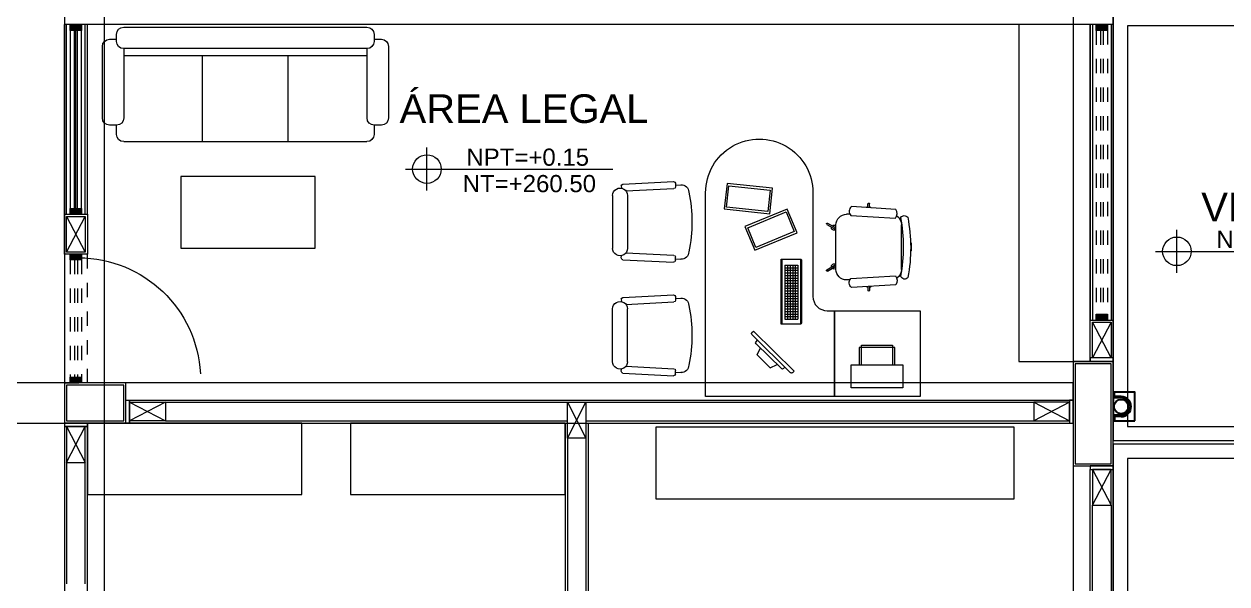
# Model space of a CAD drawing. Header units: metres. Extents: x 349075 to 349285, y 9281902 to 9282050.
# Drawn here: x 349113.98 to 349122.38, y 9281936.37 to 9281940.28 of the extents above; entities that cross this region are included whole.
import ezdxf

# ---------------------------------------------------------------- set-up
doc = ezdxf.new("R2010")
doc.units = ezdxf.units.M
doc.header["$LTSCALE"] = 0.25
doc.linetypes.add('01 nivel$0$HIDDEN2', pattern=[0.1875, 0.125, -0.0625])
doc.linetypes.add('DASHED2', pattern=[0.762, 0.635, -0.127])
doc.layers.add('0_VANOS', color=30, linetype='Continuous', lineweight=9)
doc.layers.add('ARQ-FONDO', color=253, linetype='CONTINUOUS', lineweight=9)
doc.styles.add('Arial_1', font='arial.ttf', dxfattribs={"height": 0.15})

# ---------------------------------------------------------------- blocks, each defined once
blk = doc.blocks.new('JUNTA VEREDA')
at = {"layer": 'ARQ-FONDO'}
blk.add_lwpolyline([(-0.0133, 1.2), (0.0121, 1.2), (0.0121, 0), (-0.0133, 0)], close=True, dxfattribs=at)
blk = doc.blocks.new('Cotas de elevación - M_Cota de elevación - Destino rellenado-517392-Nivel 1')
at = {"layer": 'ARQ-FONDO'}
for p, q in [((0, -0.0015), (0, 0.0015)), ((-0.0015, 0), (0.013, 0))]:
    blk.add_line(p, q, dxfattribs=at)
blk.add_circle((0, 0), 0.001, dxfattribs=at)
blk = doc.blocks.new('VEREDAAAAA')
at = {"layer": 'ARQ-FONDO'}
for points in [[(-1.2, -9.6032), (-1.2, -12.6032), (0, -12.6032), (0, -9.6032)], [(-1.1, -9.7032), (-1.1, -12.5032), (-0.1, -12.5032), (-0.1, -9.7032)], [(-1.2, -12.6286), (-1.2, -15.6286), (0, -15.6286), (0, -12.6286)], [(-1.1, -12.7286), (-1.1, -15.5286), (-0.1, -15.5286), (-0.1, -12.7286)]]:
    blk.add_lwpolyline(points, close=True, dxfattribs=at)
at = {"layer": 'ARQ-FONDO', "xscale": 99.99999999999991, "yscale": 99.99999999999991, "zscale": 99.99999999999991}
blk.add_blockref('Cotas de elevación - M_Cota de elevación - Destino rellenado-517392-Nivel 1', (-0.7551, -11.2797), dxfattribs=at)
at = {"layer": 'ARQ-FONDO', "rotation": 270}
blk.add_blockref('JUNTA VEREDA', (-1.2, -12.6165), dxfattribs=at)
at = {"layer": 'ARQ-FONDO', "insert": (-1.1851, -10.8706), "char_height": 0.2, "width": 2.349898, "attachment_point": 1, "style": 'Arial_1'}
blk.add_mtext('\\pxqc;VEREDA', dxfattribs=at)
at = {"layer": 'ARQ-FONDO', "insert": (-0.4793, -11.1363), "char_height": 0.12, "width": 0.902142, "attachment_point": 1, "line_spacing_factor": 0.941778, "style": 'Arial_1'}
blk.add_mtext('NPT=+0.15', dxfattribs=at)
blk = doc.blocks.new('CIRUGIA opc7$0$escritorio consulta')
at = {"layer": 'ARQ-FONDO', "lineweight": 0}
for p, q in [((1.0178, -0.0601), (1.0178, -0.067)), ((1.0178, -0.0601), (1.0723, -0.0601)), ((1.0723, -0.0601), (1.0723, -0.0673)), ((0.8894, -0.1305), (1.167, -0.1305)), ((1.0723, -0.1305), (1.2007, -0.1305)), ((0.7699, -0.3545), (0.7424, -0.3545)), ((0.7692, -0.3652), (0.7424, -0.3652)), ((1.3202, -0.3545), (1.3477, -0.3545)), ((1.3209, -0.3652), (1.3477, -0.3652)), ((0.8157, -0.4911), (0.8157, -0.5155)), ((1.2744, -0.4911), (1.2744, -0.5155)), ((0.8772, -0.6474), (0.9108, -0.5893)), ((0.8865, -0.6527), (0.9231, -0.5893)), ((0.8894, -0.5893), (1.2007, -0.5893)), ((1.2036, -0.6527), (1.167, -0.5893)), ((1.2129, -0.6474), (1.1793, -0.5893)), ((0.9533, -0.8291), (0.5133, -0.8291)), ((0.9533, -0.8371), (0.5133, -0.8371)), ((0.167, -0.9058), (0.4333, -1.1769)), ((0.1671, -0.8917), (0.1778, -0.8812)), ((0.1778, -0.8812), (0.4581, -1.1665)), ((0.5409, -0.9456), (0.5409, -0.8556)), ((0.9189, -0.8556), (0.5409, -0.8556)), ((0.9189, -0.8736), (0.5409, -0.8736)), ((0.9189, -0.8916), (0.5409, -0.8916)), ((0.9189, -0.9096), (0.5409, -0.9096)), ((0.5589, -0.9456), (0.5589, -0.8556)), ((0.5769, -0.9456), (0.5769, -0.8556)), ((0.5949, -0.9456), (0.5949, -0.8556)), ((0.6129, -0.9456), (0.6129, -0.8556)), ((0.6309, -0.9456), (0.6309, -0.8556)), ((0.6489, -0.9456), (0.6489, -0.8556)), ((0.6669, -0.9456), (0.6669, -0.8556)), ((0.6849, -0.9456), (0.6849, -0.8556)), ((0.7029, -0.9456), (0.7029, -0.8556)), ((0.7209, -0.9456), (0.7209, -0.8556)), ((0.7389, -0.9456), (0.7389, -0.8556)), ((0.7569, -0.9456), (0.7569, -0.8556)), ((0.7749, -0.9456), (0.7749, -0.8556)), ((0.7929, -0.9456), (0.7929, -0.8556)), ((0.8109, -0.9456), (0.8109, -0.8556)), ((0.8289, -0.9456), (0.8289, -0.8556)), ((0.8469, -0.9456), (0.8469, -0.8556)), ((0.8649, -0.9456), (0.8649, -0.8556)), ((0.8829, -0.9456), (0.8829, -0.8556)), ((0.9009, -0.9456), (0.9009, -0.8556)), ((0.9189, -0.9456), (0.9189, -0.8556)), ((0.1952, -0.9702), (0.3694, -1.1476)), ((0.206, -0.9456), (0.1953, -0.9561)), ((0.2017, -1.0482), (0.2246, -1.0002)), ((0.9189, -0.9276), (0.5409, -0.9276)), ((0.9189, -0.9456), (0.5409, -0.9456)), ((0.2017, -1.0482), (0.2915, -1.1396)), ((0.2915, -1.1396), (0.3399, -1.1176)), ((0.3835, -1.1477), (0.3942, -1.1372)), ((0.4474, -1.1771), (0.4581, -1.1665)), ((0.1699, -1.7106), (0.168, -1.6721)), ((0.6866, -1.7106), (0.6885, -1.6721)), ((0.9624, -1.7106), (0.9605, -1.6721)), ((1.479, -1.7106), (1.481, -1.6721)), ((0.1638, -2.0781), (0.1461, -1.724)), ((0.1577, -1.7112), (0.1822, -1.71)), ((0.2118, -2.0566), (0.195, -1.7216)), ((0.6447, -2.0566), (0.6615, -1.7216)), ((0.6988, -1.7112), (0.6744, -1.71)), ((0.6927, -2.0781), (0.7104, -1.724)), ((0.9563, -2.0781), (0.9385, -1.724)), ((0.9501, -1.7112), (0.9746, -1.71)), ((1.0043, -2.0566), (0.9875, -1.7216)), ((1.4372, -2.0566), (1.454, -1.7216)), ((1.4913, -1.7112), (1.4668, -1.71)), ((1.4851, -2.0781), (1.5029, -1.724)), ((0.1767, -2.0897), (0.1889, -2.0891)), ((0.2437, -2.0459), (0.6128, -2.0459)), ((0.6798, -2.0897), (0.6656, -2.089)), ((0.9691, -2.0897), (0.9834, -2.089)), ((1.4052, -2.0459), (1.0362, -2.0459)), ((1.4723, -2.0897), (1.4601, -2.0891)), ((0.2437, -2.15), (0.6128, -2.15)), ((1.4052, -2.15), (1.0362, -2.15))]:
    blk.add_line(p, q, dxfattribs=at)
for points in [[(0, 0), (0, -0.6), (0.6, -0.6), (0.6, 0)], [(0.2222, -0.1223), (0.0622, -0.1223), (0.0622, -0.4823), (0.2222, -0.4823)], [(1.1449, -0.8608), (1.3112, -0.9297), (1.1887, -1.2253), (1.0224, -1.1564)], [(1.042, -1.1483), (1.1806, -1.2057), (1.2916, -0.9378), (1.1531, -0.8804)], [(1.277, -1.0519), (1.4559, -1.0323), (1.4907, -1.3504), (1.3118, -1.37)], [(1.3251, -1.3534), (1.4742, -1.3371), (1.4426, -1.0488), (1.2935, -1.0652)]]:
    blk.add_lwpolyline(points, close=True, dxfattribs=at)
for points in [[(0.8331, -0.086, 0.667091), (0.8428, -0.135, -0.088922), (1.2524, -0.135, 0.527589), (1.2532, -0.0878, 0.095477)], [(0.8439, -0.1726, 0.281793), (0.7814, -0.1696), (0.762, -0.4812, 0.418015), (0.8243, -0.4851)], [(1.2462, -0.1726, -0.281793), (1.3087, -0.1696), (1.3281, -0.4812, -0.418015), (1.2657, -0.4851)], [(0, -0.6), (0, -1.5), (1.425, -1.5, 1), (1.425, -0.75), (0.7, -0.75, -0.414214), (0.6, -0.65), (0.6, -0.6)]]:
    blk.add_lwpolyline(points, format="xyb", close=True, dxfattribs=at)
for points in [[(0.2222, -0.1783), (0.3422, -0.1783), (0.3422, -0.4263), (0.2222, -0.4263)], [(0.2222, -0.4103), (0.3582, -0.4103), (0.3582, -0.1943), (0.2222, -0.1943)], [(0.5062, -0.8362), (0.5062, -0.9648), (0.9604, -0.9648), (0.9604, -0.8362)], [(0.5062, -0.9648), (0.5062, -0.9727), (0.9604, -0.9727), (0.9604, -0.9648)]]:
    blk.add_lwpolyline(points, dxfattribs=at)
for centre, radius, start, end in [((0.8894, -0.2042), 0.0737, 90, 147.60084), ((1.2007, -0.2042), 0.0737, 32.39916, 90), ((0.7424, -0.3599), 0.00535, 90, 270), ((0.779, -0.3599), 0.0182, 117.8828, 162.89536), ((0.779, -0.3599), 0.0182, 197.10464, 234.96453), ((1.311, -0.3599), 0.0182, 17.10464, 62.1172), ((1.311, -0.3599), 0.0182, 305.03547, 342.89536), ((1.3477, -0.3599), 0.00535, 270, 90), ((0.8894, -0.5155), 0.0737, 180, 270), ((1.2007, -0.5155), 0.0737, 270, 0), ((0.8819, -0.65), 0.00535, 150.02384, 330.02384), ((0.9093, -0.6024), 0.0183, 133.91635, 223.04786), ((0.9093, -0.6024), 0.0183, 256.99983, 43.04786), ((1.1808, -0.6024), 0.0183, 136.95214, 283.00017), ((1.1808, -0.6024), 0.0183, 316.95214, 46.08365), ((1.2082, -0.65), 0.00535, 209.97616, 29.97616), ((0.5133, -0.8362), 0.00708, 90, 180), ((0.5133, -0.8442), 0.00708, 90, 180), ((0.9533, -0.8362), 0.00708, 0, 90), ((0.9533, -0.8442), 0.00708, 0, 90), ((0.1741, -0.8988), 0.01, 134.4845, 224.4845), ((0.2023, -0.9632), 0.01, 134.4845, 224.4845), ((0.3765, -1.1406), 0.01, 224.4845, 314.4845), ((0.4404, -1.1699), 0.01, 224.4845, 314.4845), ((0.4283, -2.613), 1.0171, 78.17072, 101.82928), ((1.2207, -2.613), 1.0171, 78.17072, 101.82928), ((0.22, -1.6695), 0.0521, 90.26883, 182.8714), ((0.6365, -1.6695), 0.0521, 357.1286, 89.73117), ((1.0125, -1.6695), 0.0521, 90.26883, 182.8714), ((1.429, -1.6695), 0.0521, 357.1286, 89.73117), ((0.1583, -1.7234), 0.0122, 92.8714, 182.8714), ((0.1828, -1.7222), 0.0122, 2.8714, 92.8714), ((0.6737, -1.7222), 0.0122, 87.1286, 177.1286), ((0.6982, -1.7234), 0.0122, 357.1286, 87.1286), ((0.9508, -1.7234), 0.0122, 92.8714, 182.8714), ((0.9752, -1.7222), 0.0122, 2.8714, 92.8714), ((1.4662, -1.7222), 0.0122, 87.1286, 177.1286), ((1.4907, -1.7234), 0.0122, 357.1286, 87.1286), ((0.1761, -2.0775), 0.0122, 182.8714, 272.8714), ((0.2435, -2.0979), 0.0521, 89.73117, 270.26883), ((0.613, -2.0979), 0.0521, 269.73117, 90.26883), ((0.6805, -2.0775), 0.0122, 267.1286, 357.1286), ((0.9685, -2.0775), 0.0122, 182.8714, 272.8714), ((1.0359, -2.0979), 0.0521, 89.73117, 270.26883), ((1.4055, -2.0979), 0.0521, 269.73117, 90.26883), ((1.4729, -2.0775), 0.0122, 267.1286, 357.1286)]:
    blk.add_arc(centre, radius, start, end, dxfattribs=at)
blk = doc.blocks.new('*U826')
at = {"linetype": 'Continuous', "true_color": 0xbebebe}
for points in [[(3032.1314, 1351.1888), (3032.1314, 1351.2688), (3032.1714, 1351.2688), (3032.1714, 1351.1888)], [(3034.1564, 1351.1888), (3034.1564, 1351.2688), (3034.1964, 1351.2688), (3034.1964, 1351.1888)]]:
    blk.add_hatch(color=9, dxfattribs=at).paths.add_polyline_path(points)
at = {"layer": '0_VANOS', "linetype": 'Continuous'}
for p, q in [((3032.1314, 1351.2688), (3032.1714, 1351.2688)), ((3032.1314, 1351.2688), (3032.1314, 1351.1888)), ((3032.1714, 1351.2688), (3032.1714, 1351.1888)), ((3034.1564, 1351.1888), (3034.1564, 1351.2688)), ((3034.1564, 1351.2688), (3034.1964, 1351.2688)), ((3034.1964, 1351.2688), (3034.1964, 1351.1888)), ((3032.1714, 1351.1888), (3032.1314, 1351.1888)), ((3034.1964, 1351.1888), (3034.1564, 1351.1888))]:
    blk.add_line(p, q, dxfattribs=at)
at = {"layer": '0_VANOS', "linetype": '01 nivel$0$HIDDEN2', "ltscale": 0.5}
for p, q in [((3032.1708, 1351.2688), (3034.1558, 1351.2688)), ((3032.1714, 1351.2388), (3034.1564, 1351.2388)), ((3032.1714, 1351.2188), (3034.1564, 1351.2188)), ((3032.1714, 1351.1888), (3034.1564, 1351.1888))]:
    blk.add_line(p, q, dxfattribs=at)
at = {"layer": '0_VANOS', "linetype": '01 nivel$0$HIDDEN2'}
blk.add_line((3034.1564, 1351.2688), (3034.1964, 1351.2688), dxfattribs=at)
blk = doc.blocks.new('*U894')
at = {"linetype": 'Continuous', "lineweight": 0, "true_color": 0xbebebe}
for points in [[(3037.2524, 1360.5431), (3037.2124, 1360.5431), (3037.2124, 1360.4631), (3037.2524, 1360.4631)], [(3038.5374, 1360.5431), (3038.4974, 1360.5431), (3038.4974, 1360.4631), (3038.5374, 1360.4631)]]:
    blk.add_hatch(color=9, dxfattribs=at).paths.add_polyline_path(points)
at = {"layer": '0_VANOS', "linetype": 'Continuous'}
for p, q in [((3037.2524, 1360.5131), (3038.4974, 1360.5131)), ((3037.2524, 1360.5031), (3038.4974, 1360.5031)), ((3037.2524, 1360.4931), (3038.4974, 1360.4931))]:
    blk.add_line(p, q, dxfattribs=at)
for points in [[(3037.2124, 1360.5431), (3037.2124, 1360.4631), (3037.2524, 1360.4631), (3037.2524, 1360.5431)], [(3037.2524, 1360.5431), (3038.4974, 1360.5431), (3038.4974, 1360.4631), (3037.2524, 1360.4631)], [(3038.4974, 1360.5431), (3038.4974, 1360.4631), (3038.5374, 1360.4631), (3038.5374, 1360.5431)]]:
    blk.add_lwpolyline(points, close=True, dxfattribs=at)
blk = doc.blocks.new('*U1569')
blk.add_arc((0.0215, 0.0476), 0.8535, 0.15786, 87.08143)
blk = doc.blocks.new('sillon de 3333admi')
at = {"layer": 'ARQ-FONDO', "linetype": 'ByBlock', "lineweight": 0}
for p, q in [((-1.15, 0), (-0.7728, 0)), ((-0.8135, 0), (-0.1728, 0)), ((-0.6, 0), (-0.6, -0.6)), ((-0.2135, 0), (0.4272, 0)), ((0, 0), (0, -0.6)), ((0.3865, 0), (0.55, 0)), ((-1.2, -0.05), (-1.2, -0.1155)), ((0.6, -0.1155), (0.6, -0.05)), ((-1.2992, -0.1655), (-1.2992, -0.6655)), ((-1.1992, -0.1155), (-1.2492, -0.1155)), ((-1.1492, -0.65), (-1.1492, -0.1655)), ((0.5508, -0.1655), (0.5508, -0.65)), ((0.6508, -0.1155), (0.6008, -0.1155)), ((0.7008, -0.6655), (0.7008, -0.1655)), ((0.55, -0.65), (-1.15, -0.65)), ((0.55, -0.6), (-1.1492, -0.6)), ((-1.2492, -0.7155), (-1.1992, -0.7155)), ((-1.2, -0.7), (-1.2, -0.75)), ((0.6, -0.75), (0.6, -0.7)), ((0.6008, -0.7155), (0.6508, -0.7155)), ((-1.15, -0.8), (0.55, -0.8))]:
    blk.add_line(p, q, dxfattribs=at)
for centre, start, end in [((-1.15, -0.05), 90, 180), ((0.55, -0.05), 0, 90), ((-1.2492, -0.1655), 90, 180), ((-1.1992, -0.1655), 0, 90), ((0.6008, -0.1655), 90, 180), ((0.6508, -0.1655), 0, 90), ((-1.2492, -0.6655), 180, 270), ((-1.15, -0.7), 90, 180), ((0.55, -0.7), 0, 90), ((0.6508, -0.6655), 270, 0), ((-1.15, -0.75), 180, 270), ((0.55, -0.75), 270, 0), ((0.55, -0.75), 270, 0)]:
    blk.add_arc(centre, 0.05, start, end, dxfattribs=at)
blk = doc.blocks.new('rerer')
at = {"layer": 'ARQ-FONDO', "linetype": 'ByBlock', "lineweight": 0}
blk.add_lwpolyline([(-0.8183, -0.5), (0.1217, -0.5), (0.1217, 0), (-0.8183, 0)], close=True, dxfattribs=at)
blk = doc.blocks.new('*U1737')
at = {"linetype": 'Continuous', "true_color": 0xbebebe}
for points in [[(3032.1314, 1351.1888), (3032.1314, 1351.2688), (3032.1714, 1351.2688), (3032.1714, 1351.1888)], [(3032.9914, 1351.1888), (3032.9914, 1351.2688), (3033.0314, 1351.2688), (3033.0314, 1351.1888)]]:
    blk.add_hatch(color=9, dxfattribs=at).paths.add_polyline_path(points)
at = {"layer": '0_VANOS', "linetype": 'Continuous'}
for p, q in [((3032.1314, 1351.2688), (3032.1714, 1351.2688)), ((3032.1314, 1351.2688), (3032.1314, 1351.1888)), ((3032.1714, 1351.2688), (3032.1714, 1351.1888)), ((3032.9914, 1351.1888), (3032.9914, 1351.2688)), ((3032.9914, 1351.2688), (3033.0314, 1351.2688)), ((3033.0314, 1351.2688), (3033.0314, 1351.1888)), ((3032.1714, 1351.1888), (3032.1314, 1351.1888)), ((3033.0314, 1351.1888), (3032.9914, 1351.1888))]:
    blk.add_line(p, q, dxfattribs=at)
at = {"layer": '0_VANOS', "linetype": '01 nivel$0$HIDDEN2', "ltscale": 0.5}
for p, q in [((3032.1708, 1351.2688), (3032.9908, 1351.2688)), ((3032.1714, 1351.2388), (3032.9914, 1351.2388)), ((3032.1714, 1351.2188), (3032.9914, 1351.2188)), ((3032.1714, 1351.1888), (3032.9914, 1351.1888))]:
    blk.add_line(p, q, dxfattribs=at)
at = {"layer": '0_VANOS', "linetype": '01 nivel$0$HIDDEN2'}
blk.add_line((3032.9914, 1351.2688), (3033.0314, 1351.2688), dxfattribs=at)
blk = doc.blocks.new('montante')
at = {"layer": 'ARQ-FONDO', "lineweight": 30}
for p, q in [((0.0455, 0.07), (0.0455, 0.095)), ((0, 0.07), (0.0455, 0.07)), ((0, 0.06), (0.0555, 0.06)), ((0, -0.06), (0.0555, -0.06)), ((0, -0.07), (0.0455, -0.07)), ((0.0455, -0.07), (0.0455, -0.095))]:
    blk.add_line(p, q, dxfattribs=at)
blk.add_lwpolyline([(-0.0945, 0.1), (-0.0945, -0.1), (0.0555, -0.1), (0.0555, 0.1)], close=True, dxfattribs=at)
blk.add_circle((0, 0), 0.05, dxfattribs=at)
for centre, radius, start, end in [((0.0505, 0.095), 0.005, 0, 180), ((0, 0), 0.07, 90, 270), ((0, 0), 0.06, 90, 270), ((0.0505, -0.095), 0.005, 180, 0)]:
    blk.add_arc(centre, radius, start, end, dxfattribs=at)
blk = doc.blocks.new('ADMIII PLATA GG')
at = {"layer": 'ARQ-FONDO'}
for p, q in [((-7.315, -8.32), (-7.315, -8.48)), ((0.015, -8.32), (0.015, -8.48)), ((-7.315, -9.805), (-7.315, -8.48)), ((0.015, -8.48), (-7.315, -8.48)), ((-7.3, -9.805), (-7.3, -8.48)), ((-7.17, -9.805), (-7.17, -8.48)), ((-7.155, -9.805), (-7.155, -8.48)), ((-0.145, -8.48), (-0.145, -10.545)), ((-0.13, -8.48), (-0.13, -10.545)), ((0, -8.48), (0, -10.545)), ((0.015, -8.48), (0.015, -10.545)), ((-7.3, -9.82, 0), (-7.17, -10.07, 0)), ((-7.3, -10.07, 0), (-7.17, -9.82, 0)), ((0, -10.81), (-0.13, -10.56)), ((0, -10.56), (-0.13, -10.81)), ((-6.86, -11.105, 0), (-0.265, -11.105)), ((-6.86, -11.265, 0), (-6.86, -11.105, 0)), ((-6.61, -11.12, 0), (-6.86, -11.25, 0)), ((-6.86, -11.12, 0), (-6.61, -11.25, 0)), ((-6.61, -11.12, 0), (-0.54, -11.12)), ((-3.8, -11.12, 20.5486), (-3.67, -11.37, 20.5486)), ((-3.8, -11.37, 20.5486), (-3.67, -11.12, 20.5486)), ((-0.54, -11.12), (-0.29, -11.25)), ((-0.29, -11.12), (-0.54, -11.25)), ((-7.315, -11.265), (-7.315, -12.655)), ((-7.155, -12.655), (-7.155, -11.265)), ((-6.86, -11.265, 0), (-3.815, -11.265)), ((-6.61, -11.25, 0), (-3.8, -11.25, 0)), ((-3.815, -11.265), (-3.815, -16.815)), ((-3.67, -11.25, 20.5486), (-0.54, -11.25)), ((-3.655, -11.265), (-3.655, -16.815)), ((-3.655, -11.265, 0), (-0.265, -11.265)), ((-7.155, -11.29), (-7.315, -11.29)), ((-7.3, -11.54, -253.461), (-7.17, -11.29, -253.461)), ((-7.3, -11.29, -253.461), (-7.17, -11.54, -253.461)), ((-3.8, -11.37, 20.5486), (-3.8, -16.55)), ((-3.67, -11.37, 20.5486), (-3.67, -16.55)), ((-7.3, -11.54), (-7.3, -12.39)), ((-7.17, -12.39), (-7.17, -11.54)), ((-0.145, -13.345), (-0.145, -11.59)), ((-0.145, -11.59), (0.015, -11.59)), ((-0.145, -11.59), (0.015, -11.59)), ((-0.13, -11.84), (0, -11.59)), ((-0.13, -11.59), (0, -11.84)), ((0.015, -11.59), (0.015, -13.345)), ((-0.13, -13.08), (-0.13, -11.84)), ((0, -11.84), (0, -13.08))]:
    blk.add_line(p, q, dxfattribs=at)
at = {"layer": 'ARQ-FONDO', "ltscale": 0.7, "elevation": 0}
for points in [[(-7.035, -0.265), (-7.315, -0.265), (-7.315, -22.05), (-7.035, -22.05)], [(-0.265, -11.265), (-0.265, -10.985), (-17.535, -10.985), (-17.535, -11.265)]]:
    blk.add_lwpolyline(points, close=True, dxfattribs=at)
at = {"layer": 'ARQ-FONDO', "ltscale": 0.7}
blk.add_lwpolyline([(0.015, -0.715), (-0.265, -0.715), (-0.265, -21.585), (0.015, -21.585)], close=True, dxfattribs=at)
at = {"layer": 'ARQ-FONDO', "lineweight": 0, "elevation": 0}
blk.add_lwpolyline([(-0.145, -10.835), (-0.145, -8.48), (-0.645, -8.48), (-0.645, -10.835)], close=True, dxfattribs=at)
at = {"layer": 'ARQ-FONDO'}
for points, elevation in [([(-7.315, -10.085), (-7.315, -9.805), (-7.155, -9.805), (-7.155, -10.085)], 0), ([(-7.3, -10.07), (-7.3, -9.82), (-7.17, -9.82), (-7.17, -10.07)], 0), ([(0.015, -11.565), (0.015, -10.835), (-0.265, -10.835), (-0.265, -11.565)], 0), ([(0, -11.55), (0, -10.85), (-0.25, -10.85), (-0.25, -11.55)], 0), ([(-6.885, -10.985), (-7.315, -10.985), (-7.315, -11.265), (-6.885, -11.265)], 0), ([(-6.9, -11), (-7.3, -11), (-7.3, -11.25), (-6.9, -11.25)], 0), ([(-6.885, -11.105), (-6.86, -11.105), (-6.86, -11.265), (-6.885, -11.265)], 0), ([(-6.86, -11.12), (-6.61, -11.12), (-6.61, -11.25), (-6.86, -11.25)], 0), ([(-3.8, -11.37), (-3.8, -11.12), (-3.67, -11.12), (-3.67, -11.37)], 20.5486), ([(-0.29, -11.12), (-0.54, -11.12), (-0.54, -11.25), (-0.29, -11.25)], 0), ([(-0.265, -11.105), (-0.29, -11.105), (-0.29, -11.265), (-0.265, -11.265)], 0), ([(-7.315, -11.265), (-7.315, -11.29), (-7.155, -11.29), (-7.155, -11.265)], -253.461), ([(-7.3, -11.29), (-7.3, -11.54), (-7.17, -11.54), (-7.17, -11.29)], -253.461), ([(-0.145, -11.565), (-0.145, -11.59), (0.015, -11.59), (0.015, -11.565)], 0), ([(-0.13, -11.59), (-0.13, -11.84), (0, -11.84), (0, -11.59)], 0)]:
    blk.add_lwpolyline(points, close=True, dxfattribs=dict(at, elevation=elevation))
at = {"layer": 'ARQ-FONDO', "linetype": 'DASHED2', "ltscale": 0.3, "elevation": 0}
blk.add_lwpolyline([(-7.155, -10.985), (-7.155, -10.085), (-7.315, -10.085), (-7.315, -10.985)], close=True, dxfattribs=at)
at = {"layer": 'ARQ-FONDO'}
for points in [[(0.015, -10.545), (0.015, -10.81), (-0.145, -10.81), (-0.145, -10.545)], [(0, -10.56), (0, -10.81), (-0.13, -10.81), (-0.13, -10.56)], [(-0.145, -10.81), (-0.145, -10.835), (0.015, -10.835), (0.015, -10.81)]]:
    blk.add_lwpolyline(points, close=True, dxfattribs=at)
at = {"layer": 'ARQ-FONDO', "lineweight": 0}
for points in [[(-7.155, -11.765), (-5.655, -11.765), (-5.655, -11.265), (-7.155, -11.265)], [(-5.315, -11.765), (-3.815, -11.765), (-3.815, -11.265), (-5.315, -11.265)], [(-3.1812, -11.7946), (-0.6762, -11.7946), (-0.6762, -11.2946), (-3.1812, -11.2946)]]:
    blk.add_lwpolyline(points, close=True, dxfattribs=at)
at = {"layer": 'ARQ-FONDO', "xscale": -1}
for name, p, rotation in [('*U894', (-1367.7381, -3047.0174, 0), 270), ('CIRUGIA opc7$0$escritorio consulta', (-1.3338, -11.08, -705.4664), 270.0012473789152), ('*U1569', (-7.265, -10.985), 270)]:
    blk.add_blockref(name, p, dxfattribs=dict(at, rotation=rotation))
at = {"layer": 'ARQ-FONDO', "rotation": 270}
for name, p in [('*U826', (-1351.2938, 3023.6514, -705.4664)), ('*U1737', (-1358.4638, 3022.0464))]:
    blk.add_blockref(name, p, dxfattribs=at)
at = {"layer": 'ARQ-FONDO', "lineweight": 5, "xscale": -1, "rotation": 180}
blk.add_blockref('sillon de 3333admi', (-5.7511, -9.2977, -263.459), dxfattribs=at)
at = {"layer": 'ARQ-FONDO', "xscale": 99.99999999999991, "yscale": 99.99999999999991, "zscale": 99.99999999999991}
blk.add_blockref('Cotas de elevación - M_Cota de elevación - Destino rellenado-517392-Nivel 1', (-4.7816, -9.4898), dxfattribs=at)
at = {"layer": 'ARQ-FONDO', "lineweight": 5}
blk.add_blockref('rerer', (-5.6845, -9.542, -263.459), dxfattribs=at)
at = {"layer": 'ARQ-FONDO', "lineweight": 0, "rotation": 180}
blk.add_blockref('montante', (0.0705, -11.15), dxfattribs=at)
at = {"layer": 'ARQ-FONDO', "insert": (-5.076, -8.9671), "char_height": 0.2, "width": 1.945297, "attachment_point": 1, "style": 'Arial_1'}
blk.add_mtext('\\pxqc;ÁREA LEGAL', dxfattribs=at)
at = {"layer": 'ARQ-FONDO', "char_height": 0.12, "width": 0.902142, "attachment_point": 1, "line_spacing_factor": 0.941778, "style": 'Arial_1'}
for s, insert in [('NPT=+0.15', (-4.5058, -9.3464)), ('NT=+260.50', (-4.5317, -9.531))]:
    blk.add_mtext(s, dxfattribs=dict(at, insert=insert))

msp = doc.modelspace()

# ---------------------------------------------------------------- block references
at = {"layer": 'ARQ-FONDO', "lineweight": 5}
for name, p in [('ADMIII PLATA GG', (349121.5748, 9281948.7594)), ('VEREDAAAAA', (349122.7898, 9281949.9744))]:
    msp.add_blockref(name, p, dxfattribs=at)

doc.saveas('drawing.dxf')
